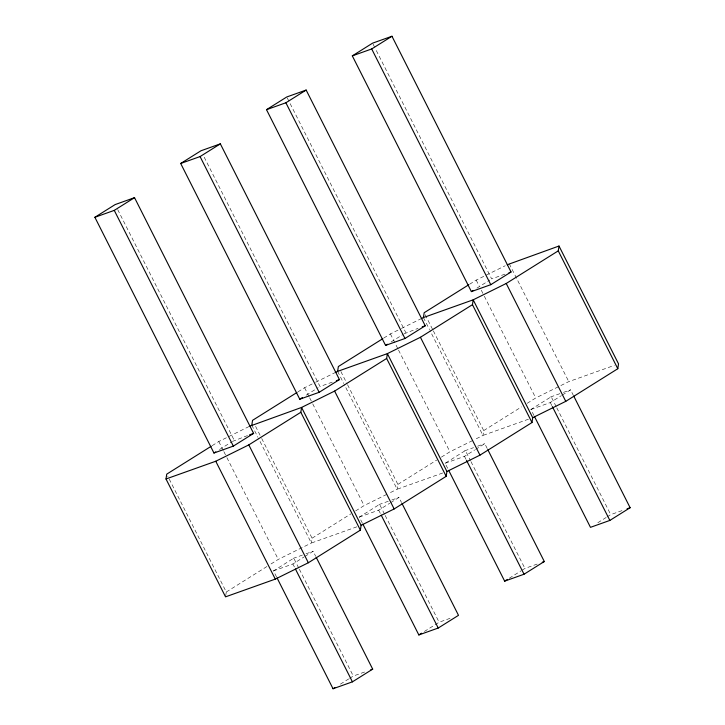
<?xml version="1.0" encoding="UTF-8"?>
<svg xmlns="http://www.w3.org/2000/svg" width="725" height="725" viewBox="0 0 725 725"><rect width="100%" height="100%" fill="white"/><g stroke="black" fill="none" stroke-linecap="round" stroke-linejoin="round"><path stroke-width="0.54" stroke-dasharray="3.62 2.72" d="M225.683 595.877L226.282 592.008L167.756 476.162M261.707 438.471L312.085 538.204L311.351 543.043L278.3 559.392L269.791 564.73M347.52 384.667L397.898 484.4L397.164 489.23L388.147 493.698M433.333 330.863L483.711 430.596L482.968 435.426L473.96 439.885M212.144 445.676L218.769 441.525L249.808 426.164M297.957 391.872L304.572 387.721L314.587 382.764M383.761 338.067L390.385 333.917L400.399 328.96M469.573 284.263L476.198 280.104L505.234 265.74M219.485 449.554L231.465 442.042M232.381 441.462L247.488 435.58M306.213 395.17L318.193 387.657M391.101 341.937L403.082 334.433M404.006 333.853L418.089 328.334M476.914 288.133L489.81 280.049M226.282 592.008L268.848 565.319M312.085 538.204L350.873 513.889M355.603 510.926L364.113 505.588L387.15 494.187M397.898 484.4L436.677 460.085M441.407 457.122L449.926 451.784L472.954 440.383M483.711 430.596L521.547 406.87M527.22 403.308L535.73 397.971L568.781 381.622L614.302 365.4M276.551 576.928L273.497 570.883L293.77 558.178L298.854 568.246M362.355 523.124L359.31 517.079L379.574 504.373L384.667 514.442M447.66 468.314L445.114 463.275L465.387 450.56L470.471 460.638M533.981 415.516L530.927 409.471L551.199 396.756L556.283 406.834M273.497 570.883L292.882 563.978L303.938 557.045M304.862 556.465L313.155 551.263L315.692 556.302M359.31 517.079L378.695 510.164L389.751 503.241M390.666 502.661L398.958 497.459L401.505 502.498M445.114 463.275L464.498 456.36L474.639 450.007M475.555 449.428L484.771 443.655L487.318 448.693M530.927 409.471L550.311 402.556L561.368 395.623M562.292 395.053L570.584 389.851L573.122 394.889M340.406 684.128L348.698 678.926M349.622 678.355L353.302 676.044L366.569 671.314M424.37 631.475L439.114 622.231L452.382 617.51M509.258 578.251L521.239 570.738M522.163 570.167L524.927 568.427L539.21 563.343M597.835 522.716L606.127 517.514M607.052 516.934L610.731 514.623L623.998 509.902M401.396 328.461L421.424 318.556M315.593 382.265L335.621 372.36M504.917 274.168L491.659 278.889L375.124 48.194M332.277 382.138L320.033 386.507L204.015 156.817M550.52 397.001L562.419 392.76M563.443 392.397L570.584 389.851M528.489 419.204L482.968 435.426L430.043 330.663M464.707 450.805L473.552 447.651M477.63 446.201L484.771 443.655M442.685 473.008L397.164 489.23L344.239 384.468M378.894 504.609L390.802 500.368M391.817 500.005L398.958 497.459M356.872 526.812L311.351 543.043L258.426 438.272M293.09 558.413L304.989 554.172M306.013 553.809L313.155 551.263M509.24 263.755L568.781 381.622M373.085 44.171L374.617 47.188M556.791 407.84L610.731 514.623M550.311 402.556L551.834 405.583M476.198 280.104L479.252 286.148M481.282 290.181L483.829 295.22M484.336 296.226L535.73 397.971M425.185 314.741L432.816 329.857M423.427 317.559L429.535 329.648M287.281 97.975L405.846 332.693M470.987 461.644L524.927 568.427M464.498 456.36L466.03 459.387M390.385 333.917L398.016 349.024M398.523 350.03L449.926 451.784M340.904 371.572L347.012 383.661M337.623 371.372L343.732 383.452M385.174 515.448L439.114 622.231M378.695 510.164L380.725 514.197M304.572 387.721L309.158 396.783M309.666 397.789L312.212 402.828M312.72 403.834L364.113 505.588M255.599 426.382L261.199 437.465M251.811 425.176L257.919 437.266M117.695 209.616L234.229 440.311M299.362 569.252L353.302 676.044M292.882 563.978L294.404 566.995M218.769 441.525L223.345 450.587M223.853 451.593L226.399 456.632M226.907 457.638L278.3 559.392"/><path stroke-width="1.09" d="M249.808 426.164L301.573 407.441L361.104 525.308L360.37 530.138L308.343 562.754L275.301 579.112L225.538 596.847L165.998 478.98L166.741 474.141L211.202 446.265M251.811 425.176L252.545 420.337L297.005 392.461M360.37 530.138L300.83 412.271L301.573 407.441L334.615 391.083L386.642 358.467L387.377 353.628L420.428 337.279L472.455 304.663L473.189 299.824L506.231 283.475L558.259 250.859L559.002 246.02L507.237 264.752M335.621 372.36L337.623 371.372L338.358 366.533L382.818 338.657M421.424 318.556L423.427 317.559L424.17 312.729L468.631 284.853M361.104 525.308L394.155 508.95L446.183 476.334L446.917 471.495L387.377 353.628L337.623 371.372M446.917 471.495L479.968 455.146L531.987 422.53L532.73 417.691L473.189 299.824L423.427 317.559M532.73 417.691L565.772 401.342L617.8 368.726L618.534 363.887L559.002 246.02M94.875 217.282L115.148 204.577L134.533 197.662L253.614 433.396L233.341 446.111L213.957 453.016L94.875 217.282L114.269 210.377L134.533 197.662M180.688 163.478L200.961 150.773L220.346 143.858L339.427 379.592L319.154 392.307L299.769 399.212L180.688 163.478L200.073 156.573L220.346 143.858M266.501 109.674L286.774 96.969L306.158 90.054L425.231 325.788L404.967 338.493L385.573 345.408L266.501 109.674L285.886 102.769L306.158 90.054M352.314 55.87L372.577 43.156L391.962 36.25L511.043 271.984L490.771 284.689L471.386 291.604L352.314 55.87L371.698 48.956L391.962 36.25M213.957 453.016L215.796 451.865M299.769 399.212L302.533 397.481M385.573 345.408L387.422 344.248M471.386 291.604L473.226 290.444M165.998 478.98L215.76 461.245L248.802 444.896L300.83 412.271M277.059 577.934L333.038 688.75L334.877 687.599M362.872 524.13L418.842 634.946L421.606 633.215M448.675 470.326L504.654 581.142L507.418 579.411M333.038 688.75L352.423 681.844L372.686 669.13L316.209 557.308M418.842 634.946L438.226 628.031L458.499 615.326L402.013 503.503M504.654 581.142L524.039 574.227L544.312 561.522L487.825 449.699M534.488 416.522L590.467 527.338L609.852 520.423L630.125 507.718L573.638 395.895M509.004 272.709L511.043 271.984M422.177 326.875L425.231 325.788M336.364 380.679L339.427 379.592M249.536 434.855L253.614 433.396M627.062 508.805L630.125 507.718M542.273 562.247L544.312 561.522M370.647 669.855L372.686 669.13M558.259 250.859L617.8 368.726M506.231 283.475L565.772 401.342M371.698 48.956L490.771 284.689M552.35 406.589L609.852 520.423M472.455 304.663L531.987 422.53M420.428 337.279L479.968 455.146M285.886 102.769L404.967 338.493M466.537 460.393L524.039 574.227M386.642 358.467L446.183 476.334M334.615 391.083L394.155 508.95M200.073 156.573L319.154 392.307M381.232 515.203L438.226 628.031M248.802 444.896L308.343 562.754M114.269 210.377L233.341 446.111M295.428 569.007L352.423 681.844M215.76 461.245L275.301 579.112"/></g></svg>
